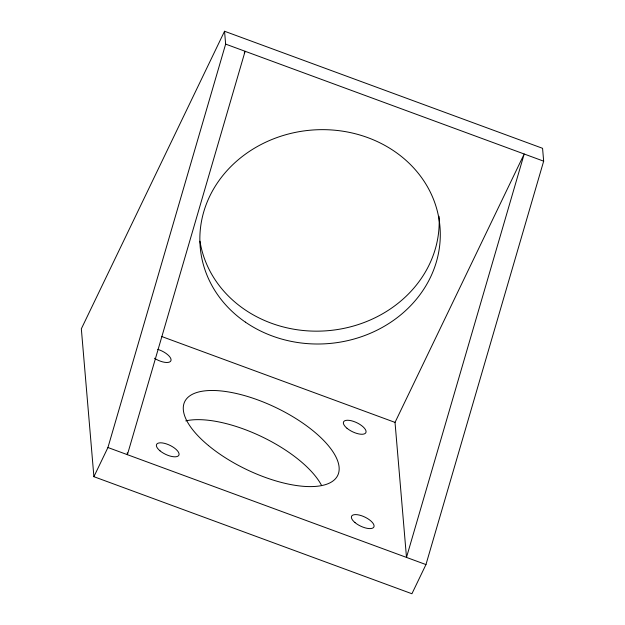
<?xml version="1.0" encoding="UTF-8"?>
<svg xmlns="http://www.w3.org/2000/svg" width="625" height="625" viewBox="0 0 625 625"><rect width="100%" height="100%" fill="white"/><g stroke="black" fill="none" stroke-linecap="round" stroke-linejoin="round"><path stroke-width="0.94" d="M93.898 476.688L107.938 447.516L225.641 44.109L224.547 31.25L542.57 148.312L543.664 161.172L425.961 564.578L411.922 593.75L93.898 476.688L81.336 328.812L224.547 31.25M244.266 53.031L245.109 51.273L127.406 454.68L127.242 452.734M395.023 422.398L524.195 154.008L406.492 557.406L395.023 422.398L161.688 336.508M225.641 44.109L543.664 161.172M107.938 447.516L425.961 564.578M185.742 420.875A84.922 34.273 25.7 0 1 261.102 436.383A84.922 34.273 25.7 0 1 321.555 485.422M157.75 349.359A12.383 5 25.7 0 1 170.938 360.68A12.383 5 25.7 0 1 154.438 358.258M439.031 216.266A120.312 107.078 -4.9 0 1 330.648 330.43A120.312 107.078 -4.9 0 1 199.969 241.25M355.031 522.617A12.383 5 25.7 0 0 373.82 527.094A12.383 5 25.7 0 0 359.328 515.086A12.383 5 25.7 0 0 355.031 522.617M208.461 445.547A84.922 34.273 25.7 0 0 337.297 476.211A84.922 34.273 25.7 0 0 237.891 393.859A84.922 34.273 25.7 0 0 208.461 445.547M160.023 450.836A12.383 5 25.7 0 0 178.812 455.312A12.383 5 25.7 0 0 164.32 443.305A12.383 5 25.7 0 0 160.023 450.836M347.016 428.281A12.383 5 25.7 0 0 365.805 432.758A12.383 5 25.7 0 0 351.312 420.742A12.383 5 25.7 0 0 347.016 428.281M245.398 322.133A120.312 107.078 -4.9 0 0 439 250.398A120.312 107.078 -4.9 0 0 275.805 137.984A120.312 107.078 -4.9 0 0 245.398 322.133"/></g></svg>
